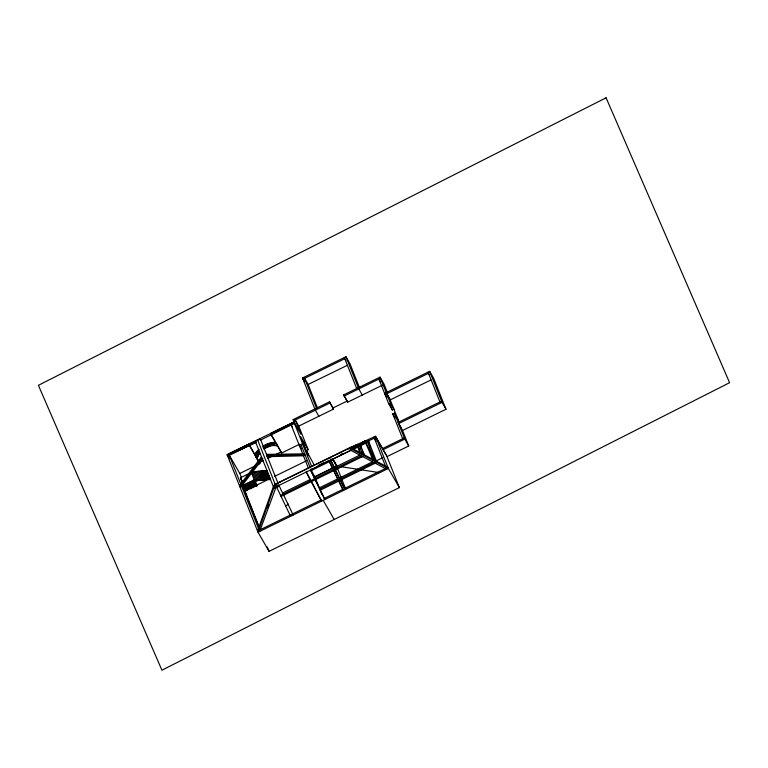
<?xml version="1.0" encoding="UTF-8"?>
<svg xmlns="http://www.w3.org/2000/svg" width="768" height="768" viewBox="0 0 768 768"><rect width="100%" height="100%" fill="white"/><g stroke="black" fill="none" stroke-linecap="round" stroke-linejoin="round"><path stroke-width="1.15" d="M357.878 446.803L359.683 450.317L359.376 451.075M362.822 456.672L361.757 456.95L361.411 455.309M257.558 531.034L273.37 486.624L275.146 484.282L280.934 481.536L277.872 482.918M267.494 507.84L268.742 504.48M228.739 453.917L257.722 440.102L275.146 484.282L258.019 532.205L269.03 551.347L399.37 487.613L387.005 456.614L375.994 437.462L351.226 448.598M261.466 456.797L239.472 485.712L241.104 484.915M261.926 457.958L239.933 486.874L241.565 486.077L262.896 458.65M353.107 449.184L365.779 442.973L367.075 441.446L375.12 460.541L365.779 442.973L365.27 442.253L363.638 443.05L365.894 442.646L360.614 445.603M357.869 444.259L348.403 448.973M358.33 445.421L352.243 448.848L357.754 445.68C357.792 446.755 354.768 447.408 352.32 448.79M357.13 445.949L360.173 444.528L364.282 454.819L362.294 451.181M357.706 446.64L357.302 445.901M372.586 459.178L365.779 442.973L368.688 441.494L370.022 447.005M360.71 443.606L365.885 440.678L360.835 443.482M361.93 442.8L364.982 441.082L365.318 441.811L363.178 441.888M376.819 462.384L320.285 490.166M375.523 461.702L319.757 489.082L315.245 479.539M350.592 448.109L356.832 444.72L360.432 453.696M280.541 495.437L361.296 455.866M365.779 442.973L368.688 441.494M260.285 440.218L294.374 423.206L271.018 434.63L281.587 453.014L299.568 444.221M247.469 483.619L250.426 482.17M252.403 481.2L254.371 480.23L257.386 485.462M255.254 482.957L254.15 479.846L243.302 485.184L243.619 485.962L246.576 484.502M248.544 483.533L254.246 480.24M318.854 416.266L315.331 410.141L302.506 377.981L345.955 356.736L349.92 363.629L359.635 387.984M302.966 379.142L344.784 358.694L345.955 360.739M317.376 407.674L308.122 384.47L347.251 365.338M295.805 426.278L293.146 419.597L329.53 401.808L333.523 409.094L298.762 426.096L308.189 449.731L306.557 450.528L308.621 455.693M382.397 385.19L347.635 402.192L343.651 394.896L380.035 377.107L384 384L387.533 392.851M293.606 420.758L330 402.97L329.53 401.808M344.112 396.058L380.506 378.269M275.146 484.282L278.842 485.338L279.226 486.144L276.662 487.402L275.146 484.282L349.555 447.898L375.533 436.301L388.358 468.461L258.019 532.205L227.107 454.714L248.832 444.086L249.293 445.248L227.568 455.875L255.744 442.464M333.053 407.933L347.174 401.03L343.651 394.896M387.005 456.614L408.73 445.987L402.547 430.493L445.997 409.248L433.632 378.25L429.667 371.357L384.595 393.398L386.938 397.488M263.539 460.445L259.402 462.47L259.862 463.632L257.75 464.669M267.677 458.429L272.851 455.894M275.952 454.378L281.126 451.853L271.142 434.486M241.44 477.648L239.77 473.462L255.638 465.706M399.178 422.362L390.211 399.898L430.954 379.968M390.394 403.066L393.917 409.19L392.285 409.987L388.762 403.862L390.394 403.066L380.035 377.107M243.619 485.962L240.422 477.792L252.365 471.946L262.819 470.784L266.131 478.915L262.819 470.784M263.04 471.168L264.134 470.63L267.446 478.762L264.134 470.63M264.355 471.014L265.44 470.486L268.752 478.618L265.44 470.486M265.661 470.87L266.966 470.717M266.746 456.701L303.475 455.798L305.107 455.002L266.938 455.51M254.554 481.018L243.686 486.326M243.869 487.114L243.379 485.549L255.456 479.693L256.992 479.952L253.68 471.821M254.842 481.008L258.298 479.808L254.986 471.667M252.029 484.426L254.995 482.976L254.688 482.198L243.821 487.507L243.648 486.73L254.64 481.411M402.672 438.73L392.784 413.933L394.416 413.136L397.939 419.27M255.062 481.382L259.603 479.654L256.291 471.523M243.734 487.123L254.822 482.189L243.955 487.507L243.648 486.73M247.094 486.835L243.917 487.901L254.774 482.592L256.099 486.077M244.666 490.637L244.358 489.859L255.35 484.541L255.043 483.763L244.397 489.466M255.264 484.147L244.272 489.475L244.09 488.688L255.082 483.37L244.003 488.294L244.31 489.072L254.957 483.379M265.91 478.531L261.35 480.269M267.226 478.387L262.656 480.125M263.971 479.971L268.531 478.234M244.445 490.253L255.533 485.328M266.746 470.342L269.837 478.09L265.277 479.827M259.181 527.52L244.531 490.646L255.398 485.338L255.926 486.49M244.627 491.04L270.374 478.445M274.627 476.362L306.538 460.762M248.707 489.101L244.531 490.646M244.848 491.424L247.805 489.974M249.782 489.005L255.706 486.106L255.437 484.934M398.122 422.438L441.571 401.194M429.667 371.357L442.032 402.355L398.582 423.6L402.547 430.493M351.379 447.091L349.555 447.898L352.339 449.501L351.379 447.091L277.91 483.014L260.294 438.845L255.283 441.302L273.83 487.795L275.818 487.814L276.307 486.682L352.339 449.501L388.358 468.461L399.37 487.613M373.901 437.098L375.533 436.301L386.102 454.685M360.086 444.374L363.226 442.838M351.869 448.531L357.302 445.891M318.163 465.523L324.317 462.518M340.598 454.55L342.72 453.514M318.614 465.523L328.867 460.512M385.824 466.992L374.371 438.259L375.994 437.462M278.87 485.424L273.83 487.795L276.269 486.595L259.651 531.408L259.181 530.237M329.453 460.858L311.875 469.354M351.11 450.259L330.48 460.358L331.382 460.666M353.222 449.222L358.502 446.64M314.688 478.627L314.208 477.408L332.688 468.365L333.178 469.594L328.992 460.925M330.605 460.128L334.8 468.797L334.31 467.578L359.683 455.155M281.04 496.474L361.757 456.95L361.229 455.856M404.304 437.933L382.579 448.56L383.04 449.722L404.765 439.094L394.416 413.136M319.286 487.891L337.757 478.858L338.227 480.048L333.706 470.678M335.328 469.891L339.859 479.251L339.379 478.061L372.413 461.885M376.358 460.838L382.79 457.69M376.445 461.251L368.429 440.842M285.571 505.853L288.134 504.595L287.664 503.405M260.256 529.718L321.101 499.968L311.357 481.546M310.502 469.958L324.816 499.536L324.355 498.374L342.826 489.341L328.954 460.637M340.387 480.346L344.918 489.706L344.448 488.544L386.266 468.096L386.736 469.258L350.717 450.298L349.555 447.898L351.84 448.253L387.898 467.299M240.662 483.802L229.2 455.078L256.042 442.291M360.173 444.528L359.597 444.806L360.912 446.362L360.384 446.534L359.962 444.624L360.173 445.584M360.797 448.445L361.642 448.195L360.384 446.534M373.949 462.547L374.486 463.651L373.939 462.518M266.477 454.349L304.646 453.84M340.09 466.55L357.84 469.286M360.202 469.651L379.142 472.579M312.922 469.699L310.963 469.046M329.645 457.718L330.499 458.006M331.075 459.206L333.014 459.869L336.979 466.771M328.022 458.506L328.877 458.803M359.664 451.795L360.691 452.256M429.677 375.36L428.506 373.315L386.688 393.763L390.211 399.898M442.032 402.355L445.997 409.248M380.63 382.128L378.874 379.066L388.762 403.862M387.35 394.57L390.182 399.494M398.707 423.456L401.059 427.546M392.784 413.933L395.136 418.022M404.765 439.094L408.73 445.987M362.304 395.021L358.781 388.896L345.955 356.736M374.371 438.259L376.128 441.322M330 402.97L333.523 409.094M308.122 384.47L304.598 378.346L316.502 408.182M302.506 377.981L304.771 381.917M332.669 458.573L337.373 466.742M337.248 466.877L332.554 458.707L333.014 459.869L311.29 470.496L315.254 477.389M298.762 426.096L295.238 419.962L300.95 434.304L293.904 422.045L270.557 433.469L271.018 434.63M293.146 419.597L294.278 421.574M308.189 449.731L300.701 436.704L305.645 449.107M292.291 426.845L291.11 424.8L303.014 454.637M301.363 448.906L299.309 445.334L302.563 443.741L314.419 465.35M323.194 500.333L334.205 519.485M269.414 479.77L267.888 479.53M249.418 445.114L258.816 461.453M249.293 445.248L259.862 463.632M262.406 472.483L262.493 472.867M261.408 473.405L262.282 474.912M260.045 480.422L264.826 479.059L261.514 470.928M258.739 480.566L263.52 479.213L260.208 471.082M257.434 480.72L262.214 479.357L258.902 471.226M256.128 480.864L260.909 479.51L257.597 471.379M254.995 481.786L257.338 485.866M254.726 481.795L254.419 481.027L243.782 486.72M255.35 483.35L255.658 484.118M255.523 484.128L254.333 480.634M255.706 484.915L256.013 485.693M229.2 455.078L239.77 473.462M240.422 477.792L241.594 479.837M229.421 458.746L227.107 454.714L293.904 422.045L311.558 466.301M242.189 481.114L241.162 479.318L242.438 482.515M244.627 488.669L244.32 487.891L244.493 488.678M241.69 485.933L245.51 492.586M245.53 492.97L246.634 494.88M306.192 471.782L310.819 480.518M306.192 472.07L321.562 501.13L321.101 499.968M357.389 445.853L359.04 449.059M330.576 459.85L334.31 467.578M335.347 469.709L339.379 478.061M339.907 479.155L344.448 488.544M338.755 481.133L343.286 490.502L342.826 489.341M310.464 469.68L314.208 477.408M320.314 490.022L324.355 498.374M310.646 480.643L310.186 479.482L311.174 481.728L310.253 479.453L282.614 492.96L283.104 494.189L278.851 485.155M283.651 495.091L293.174 515.011L292.704 513.85M276.317 486.49L290.602 516.269L290.141 515.107M310.186 479.482L310.742 480.672M428.035 372.154L439.939 401.99M390.202 404.755L392.285 409.987M344.323 357.533L356.688 388.522M347.174 401.03L347.635 402.192M358.944 445.085L362.438 453.85M345.773 489.158L336.538 466.003L314.813 476.621L319.21 487.651M320.093 489.859L321.85 494.266M292.282 422.842L292.742 424.003M300.931 444.538L309.926 467.078M303.475 455.798L308.294 467.875M281.126 451.853L281.587 453.014M264.422 474.096L265.21 476.083M261.187 473.021L262.205 475.392M262.781 476.995L264.182 480.355M260.496 474.547L261.293 476.534M259.766 476.294L260.563 478.282M252.365 471.946L255.686 480.096M251.299 472.464L255.302 482.554M254.602 481.805L255.926 485.299M255.043 483.763L255.965 486.086M243.283 484.646L244.541 488.275M243.821 487.507L244.31 489.072M267.264 546.922L269.03 551.347M244.272 489.475L259.181 527.194M241.565 486.077L258.749 529.133M371.885 454.723L373.219 460.243M255.494 453.878A18.278 12.518 -29.9 0 1 258.941 449.645M265.565 445.037A18.278 12.518 -29.9 0 1 274.944 442.56M254.784 454.589A18.278 12.518 -29.9 0 1 258.797 449.386M262.742 446.275A18.278 12.518 -29.9 0 1 274.8 442.31M255.994 456.662A15.869 10.867 -29.9 0 1 256.762 454.934M257.242 454.09A15.869 10.867 -29.9 0 1 259.066 451.603M266.035 446.323A15.869 10.867 -29.9 0 1 274.243 444.182M255.562 457.277A15.869 10.867 -29.9 0 1 258.922 451.354M262.992 447.763A15.869 10.867 -29.9 0 1 276.989 444.106M257.779 457.008A13.459 9.216 -29.9 0 1 259.795 453.091M264.019 449.069A13.459 9.216 -29.9 0 1 266.506 447.619M267.37 447.226A13.459 9.216 -29.9 0 1 270.029 446.314M257.251 459.648A13.459 9.216 -29.9 0 1 259.651 452.832M263.875 448.819A13.459 9.216 -29.9 0 1 278.496 446.554M606.086 97.786L38.4 385.315L161.923 670.214L729.6 382.694L606.086 97.786"/></g></svg>
